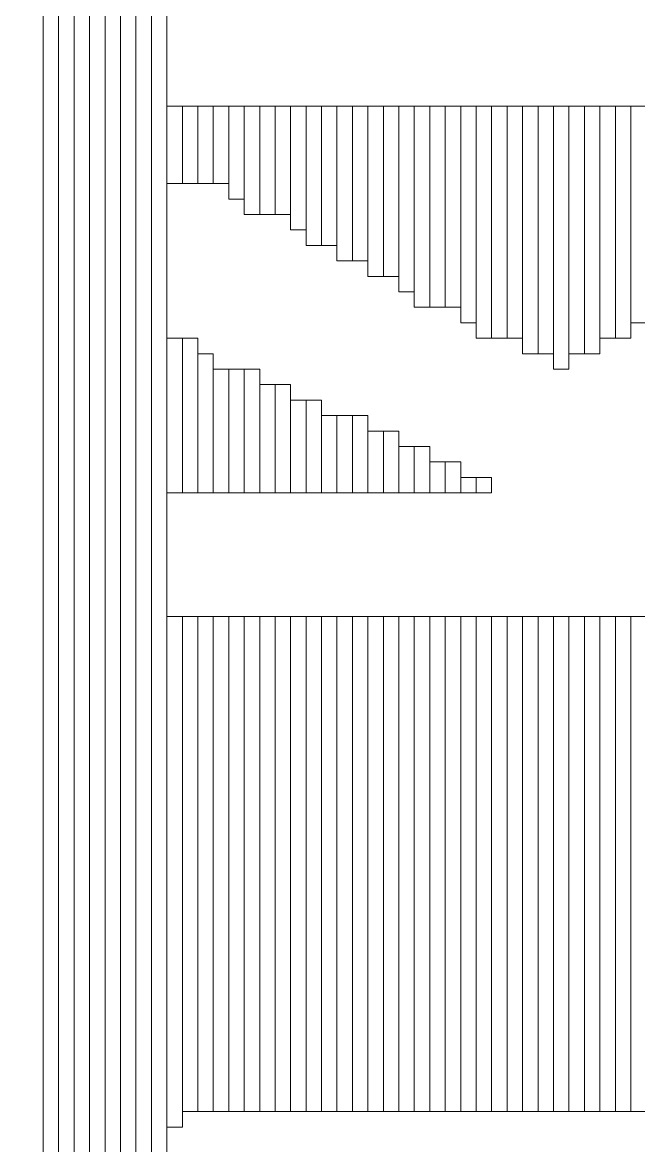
# Model space of a CAD drawing. Header units: millimetres. Extents: x -86 to 67, y -55 to 52.
# Drawn here: x 0.787 to 1.799, y -50.708 to -48.863 of the extents above; entities that cross this region are included whole.
import ezdxf

# ---------------------------------------------------------------- set-up
doc = ezdxf.new("R2010")
doc.units = ezdxf.units.MM
doc.header["$MEASUREMENT"] = 0
doc.layers.add('BG_OUTLINE', color=7, linetype='Continuous')
doc.layers.add('MA_PEN3', color=7, linetype='Continuous')

msp = doc.modelspace()

# ---------------------------------------------------------------- linework, layer by layer
at = {"layer": 'BG_OUTLINE', "color": 3, "lineweight": 9}
msp.add_open_spline([(-60.0926, 34.7331), (-60.0926, 34.7331), (63.7724, 34.7331), (63.7724, 34.7331), (63.7724, 34.7331), (64.585, 34.7336), (65.3646, 34.4113), (65.9396, 33.837), (65.9396, 33.837), (66.5146, 33.2627), (66.8379, 32.4797), (66.8384, 31.667), (66.8384, 31.667), (66.8384, 31.667), (66.8412, -52.28), (66.8412, -52.28), (66.8412, -52.28), (66.8412, -52.28), (66.8384, -52.1933), (66.8384, -52.1933), (66.8384, -52.1933), (66.8389, -53.006), (66.5166, -53.7856), (65.9424, -54.3606), (65.9424, -54.3606), (65.3681, -54.9356), (64.585, -55.2589), (63.7724, -55.2594), (63.7724, -55.2594), (63.7724, -55.2594), (-60.1869, -55.2594), (-60.1869, -55.2594), (-60.1869, -55.2594), (-60.1869, -55.2594), (-60.0853, -55.2518), (-60.0853, -55.2518), (-60.0853, -55.2518), (-60.8979, -55.2523), (-61.6775, -54.9299), (-62.2525, -54.3557), (-62.2525, -54.3557), (-62.8275, -53.7814), (-63.1508, -52.9984), (-63.1513, -52.1857), (-63.1513, -52.1857), (-63.1513, -52.1857), (-63.1587, 31.667), (-63.1587, 31.667), (-63.1587, 31.667), (-63.1592, 32.4797), (-62.8369, 33.2593), (-62.2626, 33.8343), (-62.2626, 33.8343), (-61.6883, 34.4093), (-60.9053, 34.7326), (-60.0926, 34.7331)], degree=3, knots=[0, 0, 0, 0, 0.071429, 0.071429, 0.071429, 0.071429, 0.142857, 0.142857, 0.142857, 0.142857, 0.214286, 0.214286, 0.214286, 0.214286, 0.285714, 0.285714, 0.285714, 0.285714, 0.357143, 0.357143, 0.357143, 0.357143, 0.428571, 0.428571, 0.428571, 0.428571, 0.5, 0.5, 0.5, 0.5, 0.571429, 0.571429, 0.571429, 0.571429, 0.642857, 0.642857, 0.642857, 0.642857, 0.714286, 0.714286, 0.714286, 0.714286, 0.785714, 0.785714, 0.785714, 0.785714, 0.857143, 0.857143, 0.857143, 0.857143, 0.928571, 0.928571, 0.928571, 0.928571, 1, 1, 1, 1], dxfattribs=at)
at = {"layer": 'MA_PEN3', "color": 5, "lineweight": 9}
for points in [[(0.8468, -51.8456), (0.8468, -51.8456), (0.8214, -51.8456), (0.8214, -51.8456), (0.8214, -51.8456), (0.8214, -51.8456), (0.8214, -46.791), (0.8214, -46.791), (0.8214, -46.791), (0.8214, -46.791), (0.8468, -46.791), (0.8468, -46.791), (0.8468, -46.791), (0.8468, -46.791), (0.8468, -51.8456), (0.8468, -51.8456)], [(0.8722, -51.8456), (0.8722, -51.8456), (0.8468, -51.8456), (0.8468, -51.8456), (0.8468, -51.8456), (0.8468, -51.8456), (0.8468, -46.791), (0.8468, -46.791), (0.8468, -46.791), (0.8468, -46.791), (0.8722, -46.791), (0.8722, -46.791), (0.8722, -46.791), (0.8722, -46.791), (0.8722, -51.8456), (0.8722, -51.8456)], [(0.8976, -51.8456), (0.8976, -51.8456), (0.8722, -51.8456), (0.8722, -51.8456), (0.8722, -51.8456), (0.8722, -51.8456), (0.8722, -46.791), (0.8722, -46.791), (0.8722, -46.791), (0.8722, -46.791), (0.8976, -46.791), (0.8976, -46.791), (0.8976, -46.791), (0.8976, -46.791), (0.8976, -51.8456), (0.8976, -51.8456)], [(0.923, -51.8456), (0.923, -51.8456), (0.8976, -51.8456), (0.8976, -51.8456), (0.8976, -51.8456), (0.8976, -51.8456), (0.8976, -46.791), (0.8976, -46.791), (0.8976, -46.791), (0.8976, -46.791), (0.923, -46.791), (0.923, -46.791), (0.923, -46.791), (0.923, -46.791), (0.923, -51.8456), (0.923, -51.8456)], [(0.9484, -51.8456), (0.9484, -51.8456), (0.923, -51.8456), (0.923, -51.8456), (0.923, -51.8456), (0.923, -51.8456), (0.923, -46.791), (0.923, -46.791), (0.923, -46.791), (0.923, -46.791), (0.9484, -46.791), (0.9484, -46.791), (0.9484, -46.791), (0.9484, -46.791), (0.9484, -51.8456), (0.9484, -51.8456)], [(0.9738, -51.8456), (0.9738, -51.8456), (0.9484, -51.8456), (0.9484, -51.8456), (0.9484, -51.8456), (0.9484, -51.8456), (0.9484, -46.791), (0.9484, -46.791), (0.9484, -46.791), (0.9484, -46.791), (0.9738, -46.791), (0.9738, -46.791), (0.9738, -46.791), (0.9738, -46.791), (0.9738, -51.8456), (0.9738, -51.8456)], [(0.9992, -51.8456), (0.9992, -51.8456), (0.9738, -51.8456), (0.9738, -51.8456), (0.9738, -51.8456), (0.9738, -51.8456), (0.9738, -46.791), (0.9738, -46.791), (0.9738, -46.791), (0.9738, -46.791), (0.9992, -46.791), (0.9992, -46.791), (0.9992, -46.791), (0.9992, -46.791), (0.9992, -51.8456), (0.9992, -51.8456)], [(1.0246, -51.8456), (1.0246, -51.8456), (0.9992, -51.8456), (0.9992, -51.8456), (0.9992, -51.8456), (0.9992, -51.8456), (0.9992, -47.1974), (0.9992, -47.1974), (0.9992, -47.1974), (0.9992, -47.1974), (1.0246, -47.1974), (1.0246, -47.1974), (1.0246, -47.1974), (1.0246, -47.1974), (1.0246, -51.8456), (1.0246, -51.8456)], [(1.05, -49.1278), (1.05, -49.1278), (1.0246, -49.1278), (1.0246, -49.1278), (1.0246, -49.1278), (1.0246, -49.1278), (1.0246, -49.0008), (1.0246, -49.0008), (1.0246, -49.0008), (1.0246, -49.0008), (1.05, -49.0008), (1.05, -49.0008), (1.05, -49.0008), (1.05, -49.0008), (1.05, -49.1278), (1.05, -49.1278)], [(1.0754, -49.1278), (1.0754, -49.1278), (1.05, -49.1278), (1.05, -49.1278), (1.05, -49.1278), (1.05, -49.1278), (1.05, -49.0008), (1.05, -49.0008), (1.05, -49.0008), (1.05, -49.0008), (1.0754, -49.0008), (1.0754, -49.0008), (1.0754, -49.0008), (1.0754, -49.0008), (1.0754, -49.1278), (1.0754, -49.1278)], [(1.1008, -49.1278), (1.1008, -49.1278), (1.0754, -49.1278), (1.0754, -49.1278), (1.0754, -49.1278), (1.0754, -49.1278), (1.0754, -49.0008), (1.0754, -49.0008), (1.0754, -49.0008), (1.0754, -49.0008), (1.1008, -49.0008), (1.1008, -49.0008), (1.1008, -49.0008), (1.1008, -49.0008), (1.1008, -49.1278), (1.1008, -49.1278)], [(1.1262, -49.1278), (1.1262, -49.1278), (1.1008, -49.1278), (1.1008, -49.1278), (1.1008, -49.1278), (1.1008, -49.1278), (1.1008, -49.0008), (1.1008, -49.0008), (1.1008, -49.0008), (1.1008, -49.0008), (1.1262, -49.0008), (1.1262, -49.0008), (1.1262, -49.0008), (1.1262, -49.0008), (1.1262, -49.1278), (1.1262, -49.1278)], [(1.1516, -49.1532), (1.1516, -49.1532), (1.1262, -49.1532), (1.1262, -49.1532), (1.1262, -49.1532), (1.1262, -49.1532), (1.1262, -49.0008), (1.1262, -49.0008), (1.1262, -49.0008), (1.1262, -49.0008), (1.1516, -49.0008), (1.1516, -49.0008), (1.1516, -49.0008), (1.1516, -49.0008), (1.1516, -49.1532), (1.1516, -49.1532)], [(1.177, -49.1786), (1.177, -49.1786), (1.1516, -49.1786), (1.1516, -49.1786), (1.1516, -49.1786), (1.1516, -49.1786), (1.1516, -49.0008), (1.1516, -49.0008), (1.1516, -49.0008), (1.1516, -49.0008), (1.177, -49.0008), (1.177, -49.0008), (1.177, -49.0008), (1.177, -49.0008), (1.177, -49.1786), (1.177, -49.1786)], [(1.2024, -49.1786), (1.2024, -49.1786), (1.177, -49.1786), (1.177, -49.1786), (1.177, -49.1786), (1.177, -49.1786), (1.177, -49.0008), (1.177, -49.0008), (1.177, -49.0008), (1.177, -49.0008), (1.2024, -49.0008), (1.2024, -49.0008), (1.2024, -49.0008), (1.2024, -49.0008), (1.2024, -49.1786), (1.2024, -49.1786)], [(1.2278, -49.1786), (1.2278, -49.1786), (1.2024, -49.1786), (1.2024, -49.1786), (1.2024, -49.1786), (1.2024, -49.1786), (1.2024, -49.0008), (1.2024, -49.0008), (1.2024, -49.0008), (1.2024, -49.0008), (1.2278, -49.0008), (1.2278, -49.0008), (1.2278, -49.0008), (1.2278, -49.0008), (1.2278, -49.1786), (1.2278, -49.1786)], [(1.2532, -49.204), (1.2532, -49.204), (1.2278, -49.204), (1.2278, -49.204), (1.2278, -49.204), (1.2278, -49.204), (1.2278, -49.0008), (1.2278, -49.0008), (1.2278, -49.0008), (1.2278, -49.0008), (1.2532, -49.0008), (1.2532, -49.0008), (1.2532, -49.0008), (1.2532, -49.0008), (1.2532, -49.204), (1.2532, -49.204)], [(1.2786, -49.2294), (1.2786, -49.2294), (1.2532, -49.2294), (1.2532, -49.2294), (1.2532, -49.2294), (1.2532, -49.2294), (1.2532, -49.0008), (1.2532, -49.0008), (1.2532, -49.0008), (1.2532, -49.0008), (1.2786, -49.0008), (1.2786, -49.0008), (1.2786, -49.0008), (1.2786, -49.0008), (1.2786, -49.2294), (1.2786, -49.2294)], [(1.304, -49.2294), (1.304, -49.2294), (1.2786, -49.2294), (1.2786, -49.2294), (1.2786, -49.2294), (1.2786, -49.2294), (1.2786, -49.0008), (1.2786, -49.0008), (1.2786, -49.0008), (1.2786, -49.0008), (1.304, -49.0008), (1.304, -49.0008), (1.304, -49.0008), (1.304, -49.0008), (1.304, -49.2294), (1.304, -49.2294)], [(1.3294, -49.2548), (1.3294, -49.2548), (1.304, -49.2548), (1.304, -49.2548), (1.304, -49.2548), (1.304, -49.2548), (1.304, -49.0008), (1.304, -49.0008), (1.304, -49.0008), (1.304, -49.0008), (1.3294, -49.0008), (1.3294, -49.0008), (1.3294, -49.0008), (1.3294, -49.0008), (1.3294, -49.2548), (1.3294, -49.2548)], [(1.3548, -49.2548), (1.3548, -49.2548), (1.3294, -49.2548), (1.3294, -49.2548), (1.3294, -49.2548), (1.3294, -49.2548), (1.3294, -49.0008), (1.3294, -49.0008), (1.3294, -49.0008), (1.3294, -49.0008), (1.3548, -49.0008), (1.3548, -49.0008), (1.3548, -49.0008), (1.3548, -49.0008), (1.3548, -49.2548), (1.3548, -49.2548)], [(1.3802, -49.2802), (1.3802, -49.2802), (1.3548, -49.2802), (1.3548, -49.2802), (1.3548, -49.2802), (1.3548, -49.2802), (1.3548, -49.0008), (1.3548, -49.0008), (1.3548, -49.0008), (1.3548, -49.0008), (1.3802, -49.0008), (1.3802, -49.0008), (1.3802, -49.0008), (1.3802, -49.0008), (1.3802, -49.2802), (1.3802, -49.2802)], [(1.4056, -49.2802), (1.4056, -49.2802), (1.3802, -49.2802), (1.3802, -49.2802), (1.3802, -49.2802), (1.3802, -49.2802), (1.3802, -49.0008), (1.3802, -49.0008), (1.3802, -49.0008), (1.3802, -49.0008), (1.4056, -49.0008), (1.4056, -49.0008), (1.4056, -49.0008), (1.4056, -49.0008), (1.4056, -49.2802), (1.4056, -49.2802)], [(1.431, -49.3056), (1.431, -49.3056), (1.4056, -49.3056), (1.4056, -49.3056), (1.4056, -49.3056), (1.4056, -49.3056), (1.4056, -49.0008), (1.4056, -49.0008), (1.4056, -49.0008), (1.4056, -49.0008), (1.431, -49.0008), (1.431, -49.0008), (1.431, -49.0008), (1.431, -49.0008), (1.431, -49.3056), (1.431, -49.3056)], [(1.4564, -49.331), (1.4564, -49.331), (1.431, -49.331), (1.431, -49.331), (1.431, -49.331), (1.431, -49.331), (1.431, -49.0008), (1.431, -49.0008), (1.431, -49.0008), (1.431, -49.0008), (1.4564, -49.0008), (1.4564, -49.0008), (1.4564, -49.0008), (1.4564, -49.0008), (1.4564, -49.331), (1.4564, -49.331)], [(1.4818, -49.331), (1.4818, -49.331), (1.4564, -49.331), (1.4564, -49.331), (1.4564, -49.331), (1.4564, -49.331), (1.4564, -49.0008), (1.4564, -49.0008), (1.4564, -49.0008), (1.4564, -49.0008), (1.4818, -49.0008), (1.4818, -49.0008), (1.4818, -49.0008), (1.4818, -49.0008), (1.4818, -49.331), (1.4818, -49.331)], [(1.5072, -49.331), (1.5072, -49.331), (1.4818, -49.331), (1.4818, -49.331), (1.4818, -49.331), (1.4818, -49.331), (1.4818, -49.0008), (1.4818, -49.0008), (1.4818, -49.0008), (1.4818, -49.0008), (1.5072, -49.0008), (1.5072, -49.0008), (1.5072, -49.0008), (1.5072, -49.0008), (1.5072, -49.331), (1.5072, -49.331)], [(1.5326, -49.3564), (1.5326, -49.3564), (1.5072, -49.3564), (1.5072, -49.3564), (1.5072, -49.3564), (1.5072, -49.3564), (1.5072, -49.0008), (1.5072, -49.0008), (1.5072, -49.0008), (1.5072, -49.0008), (1.5326, -49.0008), (1.5326, -49.0008), (1.5326, -49.0008), (1.5326, -49.0008), (1.5326, -49.3564), (1.5326, -49.3564)], [(1.558, -49.3818), (1.558, -49.3818), (1.5326, -49.3818), (1.5326, -49.3818), (1.5326, -49.3818), (1.5326, -49.3818), (1.5326, -49.0008), (1.5326, -49.0008), (1.5326, -49.0008), (1.5326, -49.0008), (1.558, -49.0008), (1.558, -49.0008), (1.558, -49.0008), (1.558, -49.0008), (1.558, -49.3818), (1.558, -49.3818)], [(1.5834, -49.3818), (1.5834, -49.3818), (1.558, -49.3818), (1.558, -49.3818), (1.558, -49.3818), (1.558, -49.3818), (1.558, -49.0008), (1.558, -49.0008), (1.558, -49.0008), (1.558, -49.0008), (1.5834, -49.0008), (1.5834, -49.0008), (1.5834, -49.0008), (1.5834, -49.0008), (1.5834, -49.3818), (1.5834, -49.3818)], [(1.6088, -49.3818), (1.6088, -49.3818), (1.5834, -49.3818), (1.5834, -49.3818), (1.5834, -49.3818), (1.5834, -49.3818), (1.5834, -49.0008), (1.5834, -49.0008), (1.5834, -49.0008), (1.5834, -49.0008), (1.6088, -49.0008), (1.6088, -49.0008), (1.6088, -49.0008), (1.6088, -49.0008), (1.6088, -49.3818), (1.6088, -49.3818)], [(1.6342, -49.4072), (1.6342, -49.4072), (1.6088, -49.4072), (1.6088, -49.4072), (1.6088, -49.4072), (1.6088, -49.4072), (1.6088, -49.0008), (1.6088, -49.0008), (1.6088, -49.0008), (1.6088, -49.0008), (1.6342, -49.0008), (1.6342, -49.0008), (1.6342, -49.0008), (1.6342, -49.0008), (1.6342, -49.4072), (1.6342, -49.4072)], [(1.6596, -49.4072), (1.6596, -49.4072), (1.6342, -49.4072), (1.6342, -49.4072), (1.6342, -49.4072), (1.6342, -49.4072), (1.6342, -49.0008), (1.6342, -49.0008), (1.6342, -49.0008), (1.6342, -49.0008), (1.6596, -49.0008), (1.6596, -49.0008), (1.6596, -49.0008), (1.6596, -49.0008), (1.6596, -49.4072), (1.6596, -49.4072)], [(1.685, -49.4326), (1.685, -49.4326), (1.6596, -49.4326), (1.6596, -49.4326), (1.6596, -49.4326), (1.6596, -49.4326), (1.6596, -49.0008), (1.6596, -49.0008), (1.6596, -49.0008), (1.6596, -49.0008), (1.685, -49.0008), (1.685, -49.0008), (1.685, -49.0008), (1.685, -49.0008), (1.685, -49.4326), (1.685, -49.4326)], [(1.7104, -49.4072), (1.7104, -49.4072), (1.685, -49.4072), (1.685, -49.4072), (1.685, -49.4072), (1.685, -49.4072), (1.685, -49.0008), (1.685, -49.0008), (1.685, -49.0008), (1.685, -49.0008), (1.7104, -49.0008), (1.7104, -49.0008), (1.7104, -49.0008), (1.7104, -49.0008), (1.7104, -49.4072), (1.7104, -49.4072)], [(1.7358, -49.4072), (1.7358, -49.4072), (1.7104, -49.4072), (1.7104, -49.4072), (1.7104, -49.4072), (1.7104, -49.4072), (1.7104, -49.0008), (1.7104, -49.0008), (1.7104, -49.0008), (1.7104, -49.0008), (1.7358, -49.0008), (1.7358, -49.0008), (1.7358, -49.0008), (1.7358, -49.0008), (1.7358, -49.4072), (1.7358, -49.4072)], [(1.7612, -49.3818), (1.7612, -49.3818), (1.7358, -49.3818), (1.7358, -49.3818), (1.7358, -49.3818), (1.7358, -49.3818), (1.7358, -49.0008), (1.7358, -49.0008), (1.7358, -49.0008), (1.7358, -49.0008), (1.7612, -49.0008), (1.7612, -49.0008), (1.7612, -49.0008), (1.7612, -49.0008), (1.7612, -49.3818), (1.7612, -49.3818)], [(1.7866, -49.3818), (1.7866, -49.3818), (1.7612, -49.3818), (1.7612, -49.3818), (1.7612, -49.3818), (1.7612, -49.3818), (1.7612, -49.0008), (1.7612, -49.0008), (1.7612, -49.0008), (1.7612, -49.0008), (1.7866, -49.0008), (1.7866, -49.0008), (1.7866, -49.0008), (1.7866, -49.0008), (1.7866, -49.3818), (1.7866, -49.3818)], [(1.812, -49.3564), (1.812, -49.3564), (1.7866, -49.3564), (1.7866, -49.3564), (1.7866, -49.3564), (1.7866, -49.3564), (1.7866, -49.0008), (1.7866, -49.0008), (1.7866, -49.0008), (1.7866, -49.0008), (1.812, -49.0008), (1.812, -49.0008), (1.812, -49.0008), (1.812, -49.0008), (1.812, -49.3564), (1.812, -49.3564)], [(1.05, -49.6358), (1.05, -49.6358), (1.0246, -49.6358), (1.0246, -49.6358), (1.0246, -49.6358), (1.0246, -49.6358), (1.0246, -49.3818), (1.0246, -49.3818), (1.0246, -49.3818), (1.0246, -49.3818), (1.05, -49.3818), (1.05, -49.3818), (1.05, -49.3818), (1.05, -49.3818), (1.05, -49.6358), (1.05, -49.6358)], [(1.0754, -49.6358), (1.0754, -49.6358), (1.05, -49.6358), (1.05, -49.6358), (1.05, -49.6358), (1.05, -49.6358), (1.05, -49.3818), (1.05, -49.3818), (1.05, -49.3818), (1.05, -49.3818), (1.0754, -49.3818), (1.0754, -49.3818), (1.0754, -49.3818), (1.0754, -49.3818), (1.0754, -49.6358), (1.0754, -49.6358)], [(1.1008, -49.6358), (1.1008, -49.6358), (1.0754, -49.6358), (1.0754, -49.6358), (1.0754, -49.6358), (1.0754, -49.6358), (1.0754, -49.4072), (1.0754, -49.4072), (1.0754, -49.4072), (1.0754, -49.4072), (1.1008, -49.4072), (1.1008, -49.4072), (1.1008, -49.4072), (1.1008, -49.4072), (1.1008, -49.6358), (1.1008, -49.6358)], [(1.1262, -49.6358), (1.1262, -49.6358), (1.1008, -49.6358), (1.1008, -49.6358), (1.1008, -49.6358), (1.1008, -49.6358), (1.1008, -49.4326), (1.1008, -49.4326), (1.1008, -49.4326), (1.1008, -49.4326), (1.1262, -49.4326), (1.1262, -49.4326), (1.1262, -49.4326), (1.1262, -49.4326), (1.1262, -49.6358), (1.1262, -49.6358)], [(1.1516, -49.6358), (1.1516, -49.6358), (1.1262, -49.6358), (1.1262, -49.6358), (1.1262, -49.6358), (1.1262, -49.6358), (1.1262, -49.4326), (1.1262, -49.4326), (1.1262, -49.4326), (1.1262, -49.4326), (1.1516, -49.4326), (1.1516, -49.4326), (1.1516, -49.4326), (1.1516, -49.4326), (1.1516, -49.6358), (1.1516, -49.6358)], [(1.177, -49.6358), (1.177, -49.6358), (1.1516, -49.6358), (1.1516, -49.6358), (1.1516, -49.6358), (1.1516, -49.6358), (1.1516, -49.4326), (1.1516, -49.4326), (1.1516, -49.4326), (1.1516, -49.4326), (1.177, -49.4326), (1.177, -49.4326), (1.177, -49.4326), (1.177, -49.4326), (1.177, -49.6358), (1.177, -49.6358)], [(1.2024, -49.6358), (1.2024, -49.6358), (1.177, -49.6358), (1.177, -49.6358), (1.177, -49.6358), (1.177, -49.6358), (1.177, -49.458), (1.177, -49.458), (1.177, -49.458), (1.177, -49.458), (1.2024, -49.458), (1.2024, -49.458), (1.2024, -49.458), (1.2024, -49.458), (1.2024, -49.6358), (1.2024, -49.6358)], [(1.2278, -49.6358), (1.2278, -49.6358), (1.2024, -49.6358), (1.2024, -49.6358), (1.2024, -49.6358), (1.2024, -49.6358), (1.2024, -49.458), (1.2024, -49.458), (1.2024, -49.458), (1.2024, -49.458), (1.2278, -49.458), (1.2278, -49.458), (1.2278, -49.458), (1.2278, -49.458), (1.2278, -49.6358), (1.2278, -49.6358)], [(1.2532, -49.6358), (1.2532, -49.6358), (1.2278, -49.6358), (1.2278, -49.6358), (1.2278, -49.6358), (1.2278, -49.6358), (1.2278, -49.4834), (1.2278, -49.4834), (1.2278, -49.4834), (1.2278, -49.4834), (1.2532, -49.4834), (1.2532, -49.4834), (1.2532, -49.4834), (1.2532, -49.4834), (1.2532, -49.6358), (1.2532, -49.6358)], [(1.2786, -49.6358), (1.2786, -49.6358), (1.2532, -49.6358), (1.2532, -49.6358), (1.2532, -49.6358), (1.2532, -49.6358), (1.2532, -49.4834), (1.2532, -49.4834), (1.2532, -49.4834), (1.2532, -49.4834), (1.2786, -49.4834), (1.2786, -49.4834), (1.2786, -49.4834), (1.2786, -49.4834), (1.2786, -49.6358), (1.2786, -49.6358)], [(1.304, -49.6358), (1.304, -49.6358), (1.2786, -49.6358), (1.2786, -49.6358), (1.2786, -49.6358), (1.2786, -49.6358), (1.2786, -49.5088), (1.2786, -49.5088), (1.2786, -49.5088), (1.2786, -49.5088), (1.304, -49.5088), (1.304, -49.5088), (1.304, -49.5088), (1.304, -49.5088), (1.304, -49.6358), (1.304, -49.6358)], [(1.3294, -49.6358), (1.3294, -49.6358), (1.304, -49.6358), (1.304, -49.6358), (1.304, -49.6358), (1.304, -49.6358), (1.304, -49.5088), (1.304, -49.5088), (1.304, -49.5088), (1.304, -49.5088), (1.3294, -49.5088), (1.3294, -49.5088), (1.3294, -49.5088), (1.3294, -49.5088), (1.3294, -49.6358), (1.3294, -49.6358)], [(1.3548, -49.6358), (1.3548, -49.6358), (1.3294, -49.6358), (1.3294, -49.6358), (1.3294, -49.6358), (1.3294, -49.6358), (1.3294, -49.5088), (1.3294, -49.5088), (1.3294, -49.5088), (1.3294, -49.5088), (1.3548, -49.5088), (1.3548, -49.5088), (1.3548, -49.5088), (1.3548, -49.5088), (1.3548, -49.6358), (1.3548, -49.6358)], [(1.3802, -49.6358), (1.3802, -49.6358), (1.3548, -49.6358), (1.3548, -49.6358), (1.3548, -49.6358), (1.3548, -49.6358), (1.3548, -49.5342), (1.3548, -49.5342), (1.3548, -49.5342), (1.3548, -49.5342), (1.3802, -49.5342), (1.3802, -49.5342), (1.3802, -49.5342), (1.3802, -49.5342), (1.3802, -49.6358), (1.3802, -49.6358)], [(1.4056, -49.6358), (1.4056, -49.6358), (1.3802, -49.6358), (1.3802, -49.6358), (1.3802, -49.6358), (1.3802, -49.6358), (1.3802, -49.5342), (1.3802, -49.5342), (1.3802, -49.5342), (1.3802, -49.5342), (1.4056, -49.5342), (1.4056, -49.5342), (1.4056, -49.5342), (1.4056, -49.5342), (1.4056, -49.6358), (1.4056, -49.6358)], [(1.431, -49.6358), (1.431, -49.6358), (1.4056, -49.6358), (1.4056, -49.6358), (1.4056, -49.6358), (1.4056, -49.6358), (1.4056, -49.5596), (1.4056, -49.5596), (1.4056, -49.5596), (1.4056, -49.5596), (1.431, -49.5596), (1.431, -49.5596), (1.431, -49.5596), (1.431, -49.5596), (1.431, -49.6358), (1.431, -49.6358)], [(1.4564, -49.6358), (1.4564, -49.6358), (1.431, -49.6358), (1.431, -49.6358), (1.431, -49.6358), (1.431, -49.6358), (1.431, -49.5596), (1.431, -49.5596), (1.431, -49.5596), (1.431, -49.5596), (1.4564, -49.5596), (1.4564, -49.5596), (1.4564, -49.5596), (1.4564, -49.5596), (1.4564, -49.6358), (1.4564, -49.6358)], [(1.4818, -49.6358), (1.4818, -49.6358), (1.4564, -49.6358), (1.4564, -49.6358), (1.4564, -49.6358), (1.4564, -49.6358), (1.4564, -49.585), (1.4564, -49.585), (1.4564, -49.585), (1.4564, -49.585), (1.4818, -49.585), (1.4818, -49.585), (1.4818, -49.585), (1.4818, -49.585), (1.4818, -49.6358), (1.4818, -49.6358)], [(1.5072, -49.6358), (1.5072, -49.6358), (1.4818, -49.6358), (1.4818, -49.6358), (1.4818, -49.6358), (1.4818, -49.6358), (1.4818, -49.585), (1.4818, -49.585), (1.4818, -49.585), (1.4818, -49.585), (1.5072, -49.585), (1.5072, -49.585), (1.5072, -49.585), (1.5072, -49.585), (1.5072, -49.6358), (1.5072, -49.6358)], [(1.5326, -49.6358), (1.5326, -49.6358), (1.5072, -49.6358), (1.5072, -49.6358), (1.5072, -49.6358), (1.5072, -49.6358), (1.5072, -49.6104), (1.5072, -49.6104), (1.5072, -49.6104), (1.5072, -49.6104), (1.5326, -49.6104), (1.5326, -49.6104), (1.5326, -49.6104), (1.5326, -49.6104), (1.5326, -49.6358), (1.5326, -49.6358)], [(1.558, -49.6358), (1.558, -49.6358), (1.5326, -49.6358), (1.5326, -49.6358), (1.5326, -49.6358), (1.5326, -49.6358), (1.5326, -49.6104), (1.5326, -49.6104), (1.5326, -49.6104), (1.5326, -49.6104), (1.558, -49.6104), (1.558, -49.6104), (1.558, -49.6104), (1.558, -49.6104), (1.558, -49.6358), (1.558, -49.6358)], [(1.05, -50.6772), (1.05, -50.6772), (1.0246, -50.6772), (1.0246, -50.6772), (1.0246, -50.6772), (1.0246, -50.6772), (1.0246, -49.839), (1.0246, -49.839), (1.0246, -49.839), (1.0246, -49.839), (1.05, -49.839), (1.05, -49.839), (1.05, -49.839), (1.05, -49.839), (1.05, -50.6772), (1.05, -50.6772)], [(1.0754, -50.6518), (1.0754, -50.6518), (1.05, -50.6518), (1.05, -50.6518), (1.05, -50.6518), (1.05, -50.6518), (1.05, -49.839), (1.05, -49.839), (1.05, -49.839), (1.05, -49.839), (1.0754, -49.839), (1.0754, -49.839), (1.0754, -49.839), (1.0754, -49.839), (1.0754, -50.6518), (1.0754, -50.6518)], [(1.1008, -50.6518), (1.1008, -50.6518), (1.0754, -50.6518), (1.0754, -50.6518), (1.0754, -50.6518), (1.0754, -50.6518), (1.0754, -49.839), (1.0754, -49.839), (1.0754, -49.839), (1.0754, -49.839), (1.1008, -49.839), (1.1008, -49.839), (1.1008, -49.839), (1.1008, -49.839), (1.1008, -50.6518), (1.1008, -50.6518)], [(1.1262, -50.6518), (1.1262, -50.6518), (1.1008, -50.6518), (1.1008, -50.6518), (1.1008, -50.6518), (1.1008, -50.6518), (1.1008, -49.839), (1.1008, -49.839), (1.1008, -49.839), (1.1008, -49.839), (1.1262, -49.839), (1.1262, -49.839), (1.1262, -49.839), (1.1262, -49.839), (1.1262, -50.6518), (1.1262, -50.6518)], [(1.1516, -50.6518), (1.1516, -50.6518), (1.1262, -50.6518), (1.1262, -50.6518), (1.1262, -50.6518), (1.1262, -50.6518), (1.1262, -49.839), (1.1262, -49.839), (1.1262, -49.839), (1.1262, -49.839), (1.1516, -49.839), (1.1516, -49.839), (1.1516, -49.839), (1.1516, -49.839), (1.1516, -50.6518), (1.1516, -50.6518)], [(1.177, -50.6518), (1.177, -50.6518), (1.1516, -50.6518), (1.1516, -50.6518), (1.1516, -50.6518), (1.1516, -50.6518), (1.1516, -49.839), (1.1516, -49.839), (1.1516, -49.839), (1.1516, -49.839), (1.177, -49.839), (1.177, -49.839), (1.177, -49.839), (1.177, -49.839), (1.177, -50.6518), (1.177, -50.6518)], [(1.2024, -50.6518), (1.2024, -50.6518), (1.177, -50.6518), (1.177, -50.6518), (1.177, -50.6518), (1.177, -50.6518), (1.177, -49.839), (1.177, -49.839), (1.177, -49.839), (1.177, -49.839), (1.2024, -49.839), (1.2024, -49.839), (1.2024, -49.839), (1.2024, -49.839), (1.2024, -50.6518), (1.2024, -50.6518)], [(1.2278, -50.6518), (1.2278, -50.6518), (1.2024, -50.6518), (1.2024, -50.6518), (1.2024, -50.6518), (1.2024, -50.6518), (1.2024, -49.839), (1.2024, -49.839), (1.2024, -49.839), (1.2024, -49.839), (1.2278, -49.839), (1.2278, -49.839), (1.2278, -49.839), (1.2278, -49.839), (1.2278, -50.6518), (1.2278, -50.6518)], [(1.2532, -50.6518), (1.2532, -50.6518), (1.2278, -50.6518), (1.2278, -50.6518), (1.2278, -50.6518), (1.2278, -50.6518), (1.2278, -49.839), (1.2278, -49.839), (1.2278, -49.839), (1.2278, -49.839), (1.2532, -49.839), (1.2532, -49.839), (1.2532, -49.839), (1.2532, -49.839), (1.2532, -50.6518), (1.2532, -50.6518)], [(1.2786, -50.6518), (1.2786, -50.6518), (1.2532, -50.6518), (1.2532, -50.6518), (1.2532, -50.6518), (1.2532, -50.6518), (1.2532, -49.839), (1.2532, -49.839), (1.2532, -49.839), (1.2532, -49.839), (1.2786, -49.839), (1.2786, -49.839), (1.2786, -49.839), (1.2786, -49.839), (1.2786, -50.6518), (1.2786, -50.6518)], [(1.304, -50.6518), (1.304, -50.6518), (1.2786, -50.6518), (1.2786, -50.6518), (1.2786, -50.6518), (1.2786, -50.6518), (1.2786, -49.839), (1.2786, -49.839), (1.2786, -49.839), (1.2786, -49.839), (1.304, -49.839), (1.304, -49.839), (1.304, -49.839), (1.304, -49.839), (1.304, -50.6518), (1.304, -50.6518)], [(1.3294, -50.6518), (1.3294, -50.6518), (1.304, -50.6518), (1.304, -50.6518), (1.304, -50.6518), (1.304, -50.6518), (1.304, -49.839), (1.304, -49.839), (1.304, -49.839), (1.304, -49.839), (1.3294, -49.839), (1.3294, -49.839), (1.3294, -49.839), (1.3294, -49.839), (1.3294, -50.6518), (1.3294, -50.6518)], [(1.3548, -50.6518), (1.3548, -50.6518), (1.3294, -50.6518), (1.3294, -50.6518), (1.3294, -50.6518), (1.3294, -50.6518), (1.3294, -49.839), (1.3294, -49.839), (1.3294, -49.839), (1.3294, -49.839), (1.3548, -49.839), (1.3548, -49.839), (1.3548, -49.839), (1.3548, -49.839), (1.3548, -50.6518), (1.3548, -50.6518)], [(1.3802, -50.6518), (1.3802, -50.6518), (1.3548, -50.6518), (1.3548, -50.6518), (1.3548, -50.6518), (1.3548, -50.6518), (1.3548, -49.839), (1.3548, -49.839), (1.3548, -49.839), (1.3548, -49.839), (1.3802, -49.839), (1.3802, -49.839), (1.3802, -49.839), (1.3802, -49.839), (1.3802, -50.6518), (1.3802, -50.6518)], [(1.4056, -50.6518), (1.4056, -50.6518), (1.3802, -50.6518), (1.3802, -50.6518), (1.3802, -50.6518), (1.3802, -50.6518), (1.3802, -49.839), (1.3802, -49.839), (1.3802, -49.839), (1.3802, -49.839), (1.4056, -49.839), (1.4056, -49.839), (1.4056, -49.839), (1.4056, -49.839), (1.4056, -50.6518), (1.4056, -50.6518)], [(1.431, -50.6518), (1.431, -50.6518), (1.4056, -50.6518), (1.4056, -50.6518), (1.4056, -50.6518), (1.4056, -50.6518), (1.4056, -49.839), (1.4056, -49.839), (1.4056, -49.839), (1.4056, -49.839), (1.431, -49.839), (1.431, -49.839), (1.431, -49.839), (1.431, -49.839), (1.431, -50.6518), (1.431, -50.6518)], [(1.4564, -50.6518), (1.4564, -50.6518), (1.431, -50.6518), (1.431, -50.6518), (1.431, -50.6518), (1.431, -50.6518), (1.431, -49.839), (1.431, -49.839), (1.431, -49.839), (1.431, -49.839), (1.4564, -49.839), (1.4564, -49.839), (1.4564, -49.839), (1.4564, -49.839), (1.4564, -50.6518), (1.4564, -50.6518)], [(1.4818, -50.6518), (1.4818, -50.6518), (1.4564, -50.6518), (1.4564, -50.6518), (1.4564, -50.6518), (1.4564, -50.6518), (1.4564, -49.839), (1.4564, -49.839), (1.4564, -49.839), (1.4564, -49.839), (1.4818, -49.839), (1.4818, -49.839), (1.4818, -49.839), (1.4818, -49.839), (1.4818, -50.6518), (1.4818, -50.6518)], [(1.5072, -50.6518), (1.5072, -50.6518), (1.4818, -50.6518), (1.4818, -50.6518), (1.4818, -50.6518), (1.4818, -50.6518), (1.4818, -49.839), (1.4818, -49.839), (1.4818, -49.839), (1.4818, -49.839), (1.5072, -49.839), (1.5072, -49.839), (1.5072, -49.839), (1.5072, -49.839), (1.5072, -50.6518), (1.5072, -50.6518)], [(1.5326, -50.6518), (1.5326, -50.6518), (1.5072, -50.6518), (1.5072, -50.6518), (1.5072, -50.6518), (1.5072, -50.6518), (1.5072, -49.839), (1.5072, -49.839), (1.5072, -49.839), (1.5072, -49.839), (1.5326, -49.839), (1.5326, -49.839), (1.5326, -49.839), (1.5326, -49.839), (1.5326, -50.6518), (1.5326, -50.6518)], [(1.558, -50.6518), (1.558, -50.6518), (1.5326, -50.6518), (1.5326, -50.6518), (1.5326, -50.6518), (1.5326, -50.6518), (1.5326, -49.839), (1.5326, -49.839), (1.5326, -49.839), (1.5326, -49.839), (1.558, -49.839), (1.558, -49.839), (1.558, -49.839), (1.558, -49.839), (1.558, -50.6518), (1.558, -50.6518)], [(1.5834, -50.6518), (1.5834, -50.6518), (1.558, -50.6518), (1.558, -50.6518), (1.558, -50.6518), (1.558, -50.6518), (1.558, -49.839), (1.558, -49.839), (1.558, -49.839), (1.558, -49.839), (1.5834, -49.839), (1.5834, -49.839), (1.5834, -49.839), (1.5834, -49.839), (1.5834, -50.6518), (1.5834, -50.6518)], [(1.6088, -50.6518), (1.6088, -50.6518), (1.5834, -50.6518), (1.5834, -50.6518), (1.5834, -50.6518), (1.5834, -50.6518), (1.5834, -49.839), (1.5834, -49.839), (1.5834, -49.839), (1.5834, -49.839), (1.6088, -49.839), (1.6088, -49.839), (1.6088, -49.839), (1.6088, -49.839), (1.6088, -50.6518), (1.6088, -50.6518)], [(1.6342, -50.6518), (1.6342, -50.6518), (1.6088, -50.6518), (1.6088, -50.6518), (1.6088, -50.6518), (1.6088, -50.6518), (1.6088, -49.839), (1.6088, -49.839), (1.6088, -49.839), (1.6088, -49.839), (1.6342, -49.839), (1.6342, -49.839), (1.6342, -49.839), (1.6342, -49.839), (1.6342, -50.6518), (1.6342, -50.6518)], [(1.6596, -50.6518), (1.6596, -50.6518), (1.6342, -50.6518), (1.6342, -50.6518), (1.6342, -50.6518), (1.6342, -50.6518), (1.6342, -49.839), (1.6342, -49.839), (1.6342, -49.839), (1.6342, -49.839), (1.6596, -49.839), (1.6596, -49.839), (1.6596, -49.839), (1.6596, -49.839), (1.6596, -50.6518), (1.6596, -50.6518)], [(1.685, -50.6518), (1.685, -50.6518), (1.6596, -50.6518), (1.6596, -50.6518), (1.6596, -50.6518), (1.6596, -50.6518), (1.6596, -49.839), (1.6596, -49.839), (1.6596, -49.839), (1.6596, -49.839), (1.685, -49.839), (1.685, -49.839), (1.685, -49.839), (1.685, -49.839), (1.685, -50.6518), (1.685, -50.6518)], [(1.7104, -50.6518), (1.7104, -50.6518), (1.685, -50.6518), (1.685, -50.6518), (1.685, -50.6518), (1.685, -50.6518), (1.685, -49.839), (1.685, -49.839), (1.685, -49.839), (1.685, -49.839), (1.7104, -49.839), (1.7104, -49.839), (1.7104, -49.839), (1.7104, -49.839), (1.7104, -50.6518), (1.7104, -50.6518)], [(1.7358, -50.6518), (1.7358, -50.6518), (1.7104, -50.6518), (1.7104, -50.6518), (1.7104, -50.6518), (1.7104, -50.6518), (1.7104, -49.839), (1.7104, -49.839), (1.7104, -49.839), (1.7104, -49.839), (1.7358, -49.839), (1.7358, -49.839), (1.7358, -49.839), (1.7358, -49.839), (1.7358, -50.6518), (1.7358, -50.6518)], [(1.7612, -50.6518), (1.7612, -50.6518), (1.7358, -50.6518), (1.7358, -50.6518), (1.7358, -50.6518), (1.7358, -50.6518), (1.7358, -49.839), (1.7358, -49.839), (1.7358, -49.839), (1.7358, -49.839), (1.7612, -49.839), (1.7612, -49.839), (1.7612, -49.839), (1.7612, -49.839), (1.7612, -50.6518), (1.7612, -50.6518)], [(1.7866, -50.6518), (1.7866, -50.6518), (1.7612, -50.6518), (1.7612, -50.6518), (1.7612, -50.6518), (1.7612, -50.6518), (1.7612, -49.839), (1.7612, -49.839), (1.7612, -49.839), (1.7612, -49.839), (1.7866, -49.839), (1.7866, -49.839), (1.7866, -49.839), (1.7866, -49.839), (1.7866, -50.6518), (1.7866, -50.6518)], [(1.812, -50.6518), (1.812, -50.6518), (1.7866, -50.6518), (1.7866, -50.6518), (1.7866, -50.6518), (1.7866, -50.6518), (1.7866, -49.839), (1.7866, -49.839), (1.7866, -49.839), (1.7866, -49.839), (1.812, -49.839), (1.812, -49.839), (1.812, -49.839), (1.812, -49.839), (1.812, -50.6518), (1.812, -50.6518)]]:
    msp.add_open_spline(points, degree=3, knots=[0, 0, 0, 0, 0.25, 0.25, 0.25, 0.25, 0.5, 0.5, 0.5, 0.5, 0.75, 0.75, 0.75, 0.75, 1, 1, 1, 1], dxfattribs=at)

doc.saveas('drawing.dxf')
